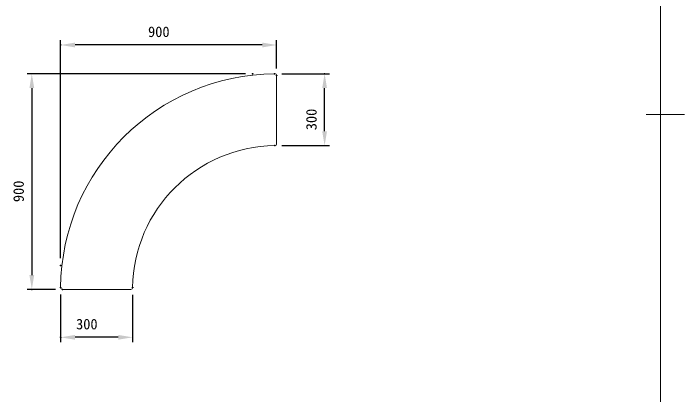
# Model space of a CAD drawing. Units: millimetres, scale not verified. Extents: x -203 to 203, y -143 to 143.
# Drawn here: x 63.2 to 203, y -58.5 to 21.1 of the extents above; entities that cross this region are included whole.
import ezdxf
from ezdxf.enums import TextEntityAlignment as Align

# ---------------------------------------------------------------- set-up
doc = ezdxf.new("R2010")
doc.units = ezdxf.units.MM
doc.header["$LTSCALE"] = 0.5
doc.header["$PDMODE"] = 32
doc.header["$PDSIZE"] = 0.1
for name, color, linetype, lineweight in [('0-1_DIMENSION_LINES$02_DIMENSI', 7, 'Continuous', 25), ('0-3_DIMENSION_LINES$03_LINES', 7, 'Continuous', 18), ('0-7_図面_FORMAT$01_WAKU$OUT_LINE', 6, 'Continuous', 18)]:
    doc.layers.add(name, color=color, linetype=linetype, lineweight=lineweight)
doc.layers.add('0-2_DEFPOINTS', color=7, linetype='Continuous')
doc.styles.add('ＭＳ ゴシック', font='')
doc.styles.get('ＭＳ ゴシック').set_extended_font_data('MS Gothic')

# ---------------------------------------------------------------- blocks, each defined once
blk = doc.blocks.new('D2')
at = {"layer": '0-1_DIMENSION_LINES$02_DIMENSI'}
for p, q in [((566, 237), (566, 328)), ((656, 316.2), (656, 328)), ((650, 326), (572, 326))]:
    blk.add_line(p, q, dxfattribs=at)
for points in [[(572, 327), (572, 325), (566, 326)], [(650, 325), (650, 327), (656, 326)]]:
    blk.add_solid(points, dxfattribs=at)
at = {"layer": '0-2_DEFPOINTS'}
for p in [(566, 326), (656, 313.2), (566, 234)]:
    blk.add_point(p, dxfattribs=at)
at = {"layer": '0-1_DIMENSION_LINES$02_DIMENSI', "style": 'ＭＳ ゴシック'}
blk.add_text('900', height=4.399, dxfattribs=at).set_placement((602.429, 328), align=Align.BOTTOM_LEFT)
blk = doc.blocks.new('D3')
at = {"layer": '0-1_DIMENSION_LINES$02_DIMENSI'}
for p, q in [((643, 314), (552, 314)), ((554, 308), (554, 230)), ((563.8, 224), (552, 224))]:
    blk.add_line(p, q, dxfattribs=at)
for points in [[(555, 308), (553, 308), (554, 314)], [(553, 230), (555, 230), (554, 224)]]:
    blk.add_solid(points, dxfattribs=at)
at = {"layer": '0-2_DEFPOINTS'}
for p in [(646, 314), (554, 224), (566.8, 224)]:
    blk.add_point(p, dxfattribs=at)
at = {"layer": '0-1_DIMENSION_LINES$02_DIMENSI', "style": 'ＭＳ ゴシック'}
blk.add_text('900', height=4.399, rotation=90, dxfattribs=at).set_placement((552, 260.429), align=Align.BOTTOM_LEFT)
blk = doc.blocks.new('D10')
at = {"layer": '0-1_DIMENSION_LINES$02_DIMENSI'}
for p, q in [((658.193, 314), (678, 314)), ((676, 289.994), (676, 308)), ((658.211, 283.995), (678, 283.995))]:
    blk.add_line(p, q, dxfattribs=at)
for points in [[(677, 308), (675, 308), (676, 314)], [(675, 289.994), (677, 289.994), (676, 283.995)]]:
    blk.add_solid(points, dxfattribs=at)
at = {"layer": '0-2_DEFPOINTS'}
for p in [(655.193, 314), (676, 314), (655.211, 283.995)]:
    blk.add_point(p, dxfattribs=at)
at = {"layer": '0-1_DIMENSION_LINES$02_DIMENSI', "style": 'ＭＳ ゴシック'}
blk.add_text('300', height=4.399, rotation=90, dxfattribs=at).set_placement((674, 290.426), align=Align.BOTTOM_LEFT)
blk = doc.blocks.new('D11')
at = {"layer": '0-1_DIMENSION_LINES$02_DIMENSI'}
for p, q in [((566, 221.807), (566, 202)), ((596.005, 221.789), (596.005, 202)), ((590.006, 204), (572, 204))]:
    blk.add_line(p, q, dxfattribs=at)
for points in [[(572, 205), (572, 203), (566, 204)], [(590.006, 203), (590.006, 205), (596.005, 204)]]:
    blk.add_solid(points, dxfattribs=at)
at = {"layer": '0-2_DEFPOINTS'}
for p in [(566, 224.807), (596.005, 224.789), (566, 204)]:
    blk.add_point(p, dxfattribs=at)
at = {"layer": '0-1_DIMENSION_LINES$02_DIMENSI', "style": 'ＭＳ ゴシック'}
blk.add_text('300', height=4.399, dxfattribs=at).set_placement((572.431, 206), align=Align.BOTTOM_LEFT)

msp = doc.modelspace()

# ---------------------------------------------------------------- linework, layer by layer
at = {"layer": '0-3_DIMENSION_LINES$03_LINES'}
for p, q in [((118, 8.1), (118, -6.1026)), ((87.6026, -36.5), (73.4, -36.5))]:
    msp.add_line(p, q, dxfattribs=at)
for centre, radius, start, end in [((117.9982, -36.4982), 45, 90.51159, 179.48841), ((117.6, 8.1), 0.4, 0, 90.51159), ((118, -36.5), 30, 90.75391, 179.24609), ((117.6, -6.1026), 0.4, 270.75391, 0), ((73.4, -36.1), 0.4, 179.48843, 270), ((87.6026, -36.1), 0.4, 270, 359.24609)]:
    msp.add_arc(centre, radius, start, end, dxfattribs=at)
at = {"layer": '0-7_図面_FORMAT$01_WAKU$OUT_LINE'}
for p, q in [((198, -138), (198, 138)), ((195, 0), (203, 0))]:
    msp.add_line(p, q, dxfattribs=at)

# ---------------------------------------------------------------- block references
at = {"layer": '0-1_DIMENSION_LINES$02_DIMENSI', "xscale": 0.5, "yscale": 0.5}
for name in ['D2', 'D3', 'D10', 'D11']:
    msp.add_blockref(name, (-210, -148.5), dxfattribs=at)

doc.saveas('drawing.dxf')
